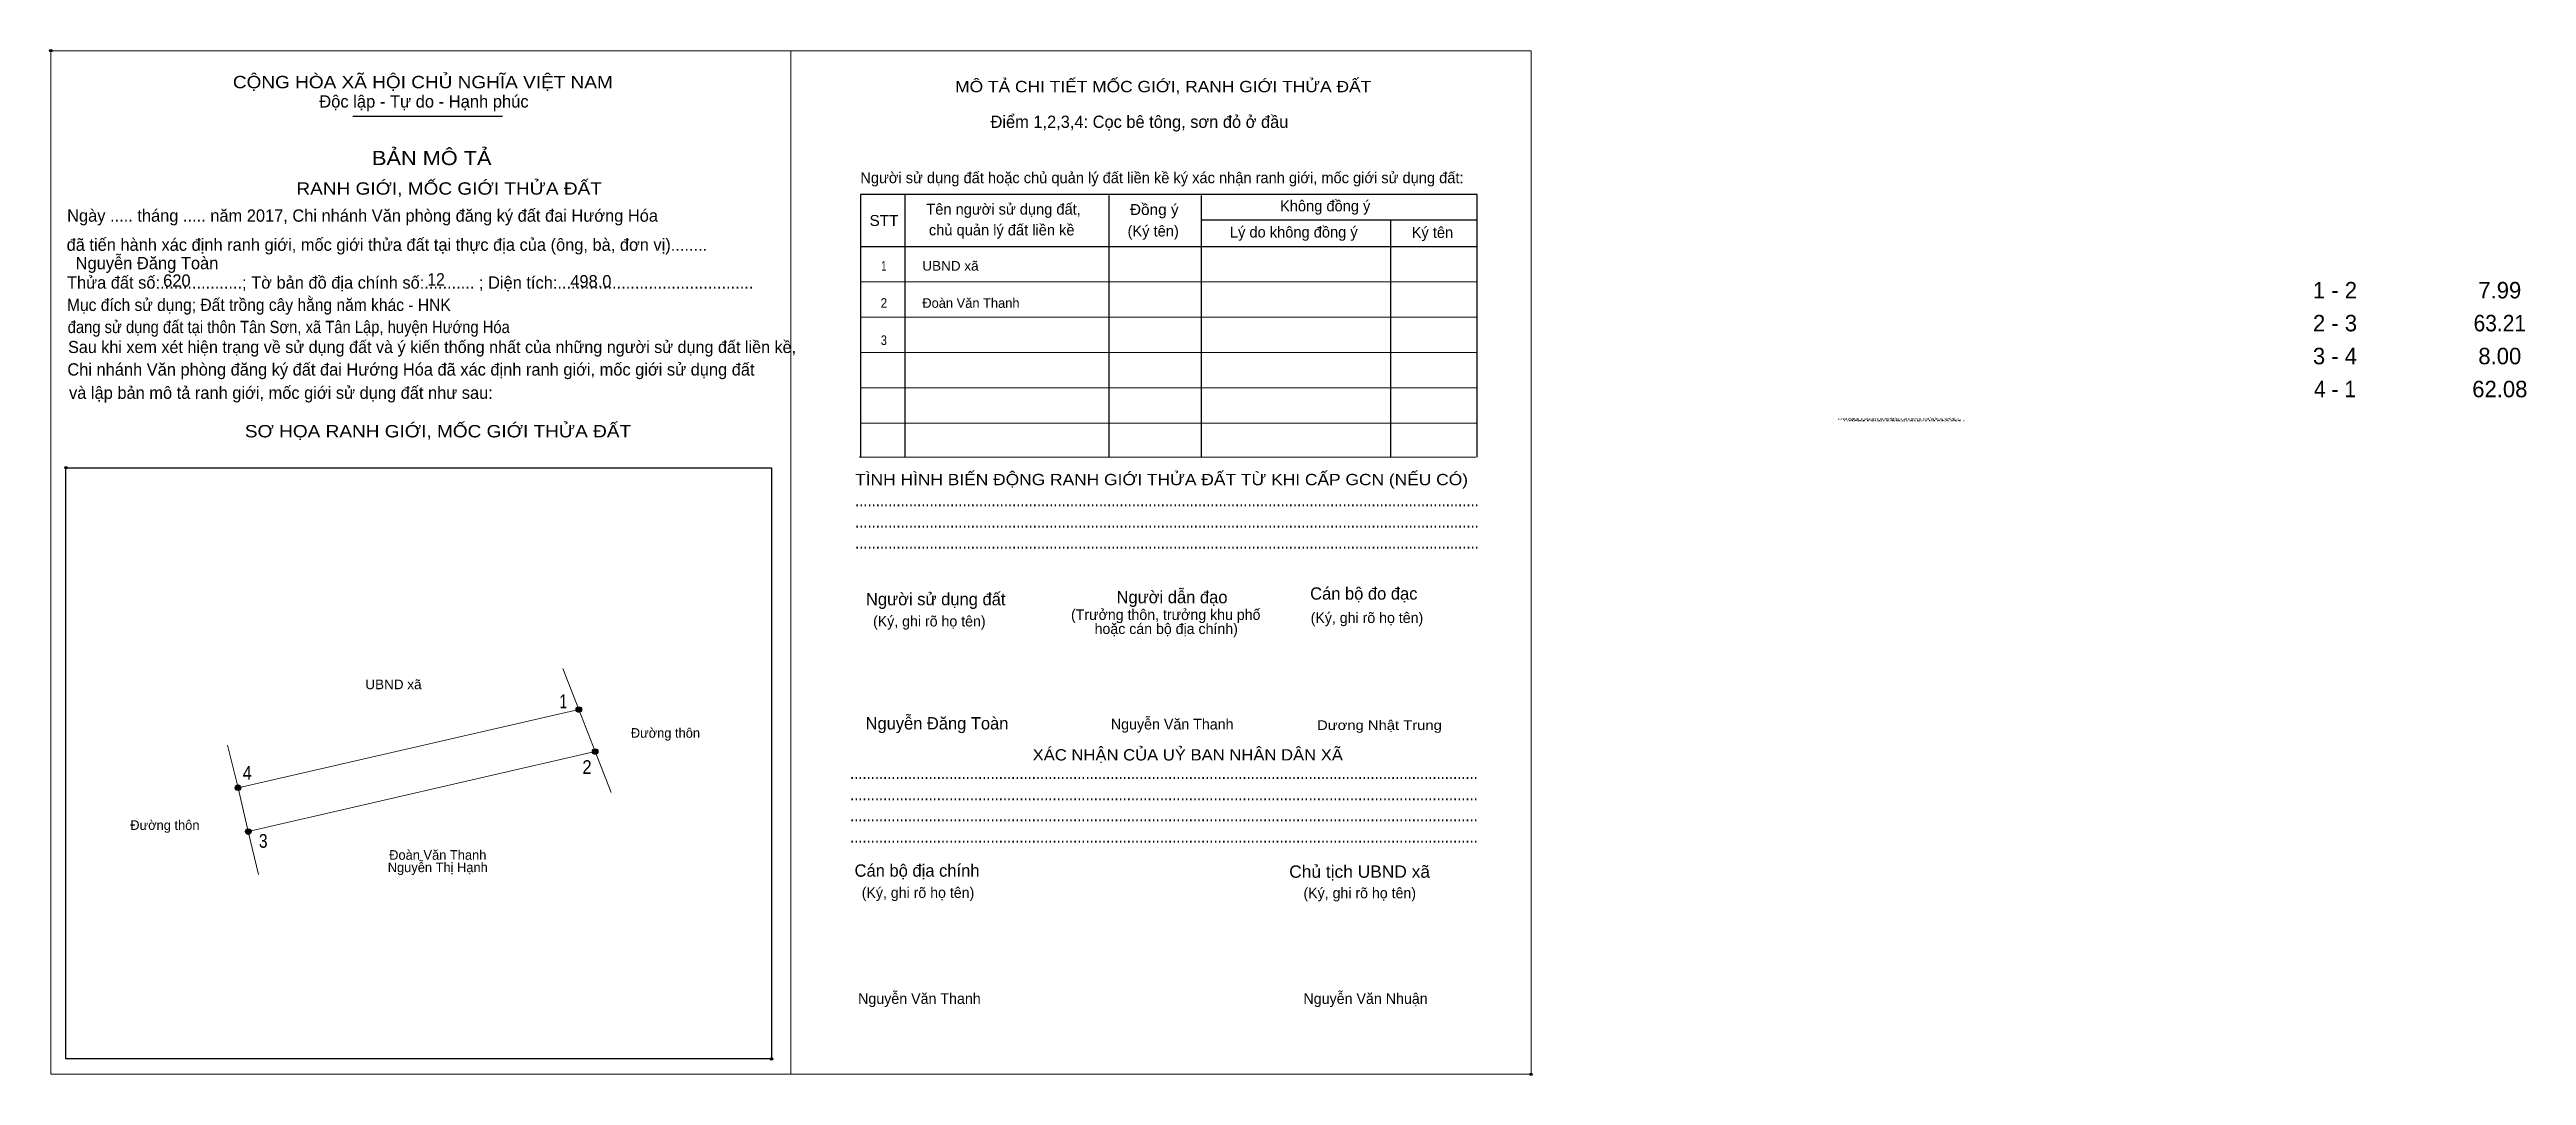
# Model space of a CAD drawing. Header units: metres. Extents: x 548034 to 548474, y 1837710 to 1837893.
import ezdxf
from ezdxf.enums import TextEntityAlignment as Align

# ---------------------------------------------------------------- set-up
doc = ezdxf.new("R2010")
doc.units = ezdxf.units.M
doc.header["$LTSCALE"] = 0.87
doc.header["$PDMODE"] = 32
doc.header["$PDSIZE"] = 0.435
for name, color, linetype, lineweight in [('1', 7, 'Continuous', 25), ('10', 7, 'Continuous', 13), ('11', 7, 'Continuous', 25), ('2', 7, 'Continuous', 13), ('27', 7, 'Continuous', 13)]:
    doc.layers.add(name, color=color, linetype=linetype, lineweight=lineweight)
for name, color, linetype in [('36', 7, 'Continuous'), ('52', 7, 'Continuous'), ('6', 7, 'Continuous'), ('60', 7, 'Continuous'), ('9', 7, 'Continuous')]:
    doc.layers.add(name, color=color, linetype=linetype)

msp = doc.modelspace()

# ---------------------------------------------------------------- hatches: boundary and pattern name
at = {"layer": '11'}
for points in [[(548128.2678, 1837775.41, 1), (548127.2922, 1837775.41, 1)], [(548131.1678, 1837767.96, 1), (548130.1922, 1837767.96, 1)], [(548067.7578, 1837761.53, 1), (548066.7822, 1837761.53, 1)], [(548069.5778, 1837753.74, 1), (548068.6022, 1837753.74, 1)], [(548069.5778, 1837753.74, 1), (548068.6022, 1837753.74, 1)]]:
    msp.add_hatch(color=256, dxfattribs=at).paths.add_polyline_path(points)

# ---------------------------------------------------------------- linework, layer by layer
at = {"layer": '1'}
for p, q in [((548087.66, 1837880.77), (548114.24, 1837880.77)), ((548185.63, 1837866.9), (548185.63, 1837820.23)), ((548221.88, 1837866.72), (548221.88, 1837820.23)), ((548238.24, 1837866.72), (548238.24, 1837820.23)), ((548238.24, 1837862.39), (548287.25, 1837862.39)), ((548271.89, 1837862.39), (548271.89, 1837820.23)), ((548177.76, 1837857.63), (548287.25, 1837857.63))]:
    msp.add_line(p, q, dxfattribs=at)
at = {"layer": '1', "lineweight": 13}
for p, q in [((548177.76, 1837851.36), (548287.25, 1837851.36)), ((548177.76, 1837845.09), (548287.25, 1837845.09)), ((548177.76, 1837838.83), (548287.25, 1837838.83)), ((548177.76, 1837832.56), (548287.25, 1837832.56)), ((548177.76, 1837826.29), (548287.25, 1837826.29)), ((548177.57, 1837820.23), (548287.06, 1837820.23))]:
    msp.add_line(p, q, dxfattribs=at)
at = {"layer": '1'}
msp.add_lwpolyline([(548287.25, 1837820.23), (548287.25, 1837866.9), (548177.76, 1837866.9), (548177.76, 1837820.23)], dxfattribs=at)
msp.add_lwpolyline([(548036.72, 1837818.37), (548161.98, 1837818.37), (548161.98, 1837713.36), (548036.72, 1837713.36)], close=True, dxfattribs=at)
for p in [(548034.02, 1837892.41), (548034.03, 1837892.41), (548036.71, 1837818.38), (548036.72, 1837818.37), (548161.98, 1837713.36), (548296.84, 1837710.65)]:
    msp.add_point(p, dxfattribs=at)
at = {"layer": '10'}
msp.add_lwpolyline([(548069.09, 1837753.74), (548067.27, 1837761.53), (548127.78, 1837775.41), (548130.68, 1837767.96)], close=True, dxfattribs=at)
at = {"layer": '11'}
for centre in [(548127.78, 1837775.41), (548130.68, 1837767.96), (548067.27, 1837761.53), (548069.09, 1837753.74), (548069.09, 1837753.74)]:
    msp.add_circle(centre, 0.4878, dxfattribs=at)
at = {"layer": '2'}
for points in [[(548034.02, 1837892.41), (548165.43, 1837892.41), (548165.43, 1837710.65), (548034.02, 1837710.65)], [(548165.43, 1837892.41), (548296.84, 1837892.41), (548296.84, 1837710.65), (548165.43, 1837710.65)], [(548165.43, 1837892.41), (548296.84, 1837892.41), (548296.84, 1837710.65), (548165.43, 1837710.65)]]:
    msp.add_lwpolyline(points, close=True, dxfattribs=at)
at = {"layer": '27'}
for p, q in [((548127.78, 1837775.41), (548124.94, 1837782.68)), ((548067.27, 1837761.53), (548065.37, 1837769.1)), ((548130.68, 1837767.96), (548133.51, 1837760.69)), ((548069.09, 1837753.74), (548070.89, 1837746.14))]:
    msp.add_line(p, q, dxfattribs=at)

# ---------------------------------------------------------------- texts
at = {"layer": '1'}
for s, height, width, p in [('CỘNG HÒA XÃ HỘI CHỦ NGHĨA VIỆT NAM', 2.193, 1.15, (548066.35, 1837885.75)), ('RANH GIỚI, MỐC GIỚI THỬA ĐẤT', 2.195, 1.15, (548077.63, 1837866.85)), ('STT', 1.943, 1.05, (548179.38, 1837861.3)), ('Đồng ý', 1.943, 1.05, (548225.62, 1837863.24)), ('Mục đích sử dụng; Đất trồng cây hằng năm khác - HNK', 2.178, 0.95, (548036.9, 1837846.2)), ('đang sử dụng đất tại thôn Tân Sơn, xã Tân Lập, huyện Hướng Hóa', 2.178, 0.9, (548037.02, 1837842.27)), ('SƠ HỌA RANH GIỚI, MỐC GIỚI THỬA ĐẤT', 2.195, 1.15, (548068.48, 1837823.75)), ('RANH GIỚI, MỐC GIỚI THỬA ĐẤT', 0.2747, 3.55, (548351.28, 1837826.87)), ('RANH GIỚI, MỐC GIỚI THỬA ĐẤT', 0.2747, 3.55, (548352.09, 1837826.87)), ('RANH GIỚI, MỐC GIỚI THỬA ĐẤT', 0.2747, 3.55, (548352.35, 1837826.58)), ('RANH GIỚI, MỐC GIỚI THỬA ĐẤT', 0.2747, 3.55, (548353.16, 1837826.58)), ('TÌNH HÌNH BIẾN ĐỘNG RANH GIỚI THỬA ĐẤT TỪ KHI CẤP GCN (NẾU CÓ)', 2.005, 1.15, (548176.83, 1837815.26)), ('.......................................................................................................................................................', 2.193, 0.9, (548176.83, 1837811.5)), ('.......................................................................................................................................................', 2.193, 0.9, (548176.83, 1837807.74)), ('.......................................................................................................................................................', 2.193, 0.9, (548176.83, 1837803.98)), ('Dương Nhật Trung', 1.707, 1.15, (548258.84, 1837771.79)), ('........................................................................................................................................................', 2.193, 0.9, (548175.93, 1837763.07)), ('........................................................................................................................................................', 2.193, 0.9, (548175.93, 1837759.31)), ('........................................................................................................................................................', 2.193, 0.9, (548175.93, 1837755.56)), ('........................................................................................................................................................', 2.193, 0.9, (548175.93, 1837751.8)), ('Chủ tịch UBND xã', 2.194, 1.05, (548253.9, 1837745.54))]:
    msp.add_text(s, height=height, dxfattribs=dict(at, width=width)).set_placement(p)
for s, height, p in [('Độc lập - Tự do - Hạnh phúc', 2.193, (548081.69, 1837882.32)), ('Điểm 1,2,3,4: Cọc bê tông, sơn đỏ ở đầu', 2.178, (548200.87, 1837878.71)), ('Người sử dụng đất hoặc chủ quản lý đất liền kề ký xác nhận ranh giới, mốc giới sử dụng đất:', 1.943, (548177.75, 1837868.89)), ('Ngày ..... tháng ..... năm 2017, Chi nhánh Văn phòng đăng ký đất đai Hướng Hóa', 2.178, (548036.93, 1837862.05)), ('Tên người sử dụng đất,', 1.943, (548189.47, 1837863.31)), ('chủ quản lý đất liền kề', 1.943, (548189.93, 1837859.62)), ('Không đồng ý', 1.943, (548252.27, 1837863.89)), (' đã tiến hành xác định ranh giới, mốc giới thửa đất tại thực địa của (ông, bà, đơn vị)........', 2.178, (548036.03, 1837856.88)), ('(Ký tên)', 1.943, (548225.2, 1837859.43)), ('Lý do không đồng ý', 1.943, (548243.37, 1837859.24)), ('Ký tên', 1.943, (548275.64, 1837859.18)), ('Thửa đất số:..................; Tờ bản đồ địa chính số:........... ; Diện tích:...........................................', 2.178, (548036.9, 1837850.16)), ('Sau khi xem xét hiện trạng về sử dụng đất và ý kiến thống nhất của những người sử dụng đất liền kề,', 2.144, (548037.09, 1837838.73)), ('Chi nhánh Văn phòng đăng ký đất đai Hướng Hóa đã xác định ranh giới, mốc giới sử dụng đất', 2.178, (548036.97, 1837834.73)), (' và lập bản mô tả ranh giới, mốc giới sử dụng đất như sau:', 2.178, (548036.46, 1837830.59)), ('Người sử dụng đất', 2.194, (548178.75, 1837793.93)), ('Người dẫn đạo', 2.193, (548223.24, 1837794.29)), ('Cán bộ đo đạc', 2.189, (548257.62, 1837794.93)), ('(Ký, ghi rõ họ tên)', 1.88, (548180.01, 1837790.17)), ('(Ký, ghi rõ họ tên)', 1.88, (548257.71, 1837790.78)), ('Nguyễn Văn Thanh', 1.889, (548222.24, 1837771.88)), ('Cán bộ địa chính', 2.194, (548176.73, 1837745.73)), ('(Ký, ghi rõ họ tên)', 1.88, (548178, 1837741.97)), ('(Ký, ghi rõ họ tên)', 1.88, (548256.43, 1837741.9)), ('Nguyễn Văn Thanh', 1.889, (548177.36, 1837723.15)), ('Nguyễn Văn Nhuận', 1.889, (548256.43, 1837723.15))]:
    msp.add_text(s, height=height, dxfattribs=at).set_placement(p)
for s, height, width, p in [('MÔ TẢ CHI TIẾT MỐC GIỚI, RANH GIỚI THỬA ĐẤT', 2.005, 1.15, (548231.525, 1837885.05)), ('BẢN MÔ TẢ', 2.507, 1.15, (548101.66, 1837872.11)), ('XÁC NHẬN CỦA UỶ BAN NHÂN DÂN XÃ', 2.006, 1.1, (548235.89, 1837766.37))]:
    msp.add_text(s, height=height, dxfattribs=dict(at, width=width)).set_placement(p, align=Align.CENTER)
for s, p in [('(Trưởng thôn, trưởng khu phố', (548231.975, 1837791.33)), ('hoặc cán bộ địa chính)', (548232.065, 1837788.83))]:
    msp.add_text(s, height=1.88, dxfattribs=at).set_placement(p, align=Align.CENTER)
at = {"layer": '36', "width": 1.05}
msp.add_text('UBND xã', height=1.707, dxfattribs=at).set_placement((548094.86, 1837779.03), align=Align.CENTER)
at = {"layer": '36'}
for s, p in [('Đường thôn', (548143.15, 1837770.41)), ('Đường thôn', (548054.28, 1837754.04)), ('Nguyễn Thị Hạnh', (548102.73, 1837746.54)), ('Đoàn Văn Thanh', (548102.73, 1837748.74))]:
    msp.add_text(s, height=1.707, dxfattribs=at).set_placement(p, align=Align.CENTER)
at = {"layer": '52'}
for s, p in [('1 - 2', (548439.565, 1837848.43)), ('7.99', (548468.83, 1837848.43)), ('2 - 3', (548439.57, 1837842.58)), ('3 - 4', (548439.565, 1837836.73)), ('8.00', (548468.83, 1837836.73)), ('62.08', (548468.835, 1837830.87))]:
    msp.add_text(s, height=2.927, dxfattribs=at).set_placement(p, align=Align.CENTER)
at = {"layer": '52', "width": 0.95}
for s, p in [('63.21', (548468.83, 1837842.58)), ('4 - 1', (548439.565, 1837830.87))]:
    msp.add_text(s, height=2.927, dxfattribs=at).set_placement(p, align=Align.CENTER)
at = {"layer": '6'}
for s, p in [('Nguyễn Đăng Toàn', (548038.43, 1837853.61)), ('620', (548053.97, 1837850.51)), ('498.0', (548126.25, 1837850.38)), ('Nguyễn Đăng Toàn', (548178.69, 1837771.88))]:
    msp.add_text(s, height=2.186, dxfattribs=at).set_placement(p)
at = {"layer": '6', "width": 0.95}
msp.add_text('12', height=2.186, dxfattribs=at).set_placement((548100.89, 1837850.72))
at = {"layer": '60'}
for s, width, p in [('1', 0.75, (548181.93, 1837853.36)), ('2', 0.9, (548181.935, 1837846.76)), ('3', 0.85, (548181.93, 1837840.15))]:
    msp.add_text(s, height=1.707, dxfattribs=dict(at, width=width)).set_placement(p, align=Align.CENTER)
at = {"layer": '60', "width": 1.05}
msp.add_text('UBND xã', height=1.707, dxfattribs=at).set_placement((548188.76, 1837853.36))
at = {"layer": '60'}
msp.add_text('Đoàn Văn Thanh', height=1.707, dxfattribs=at).set_placement((548188.76, 1837846.76))
at = {"layer": '9'}
for s, width, p in [('1', 0.75, (548125.02, 1837775.65)), ('4', 0.9, (548068.905, 1837762.97)), ('2', 0.9, (548129.22, 1837763.98)), ('3', 0.85, (548071.745, 1837750.87))]:
    msp.add_text(s, height=2.439, dxfattribs=dict(at, width=width)).set_placement(p, align=Align.CENTER)

doc.saveas('drawing.dxf')
